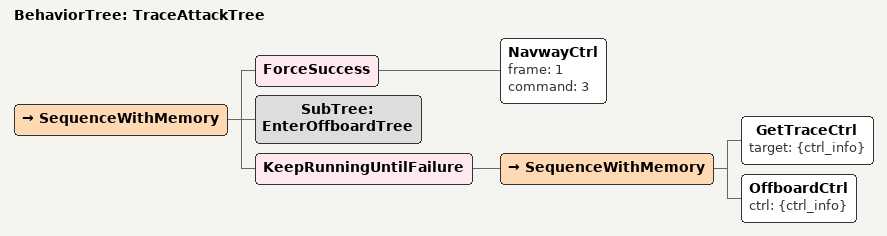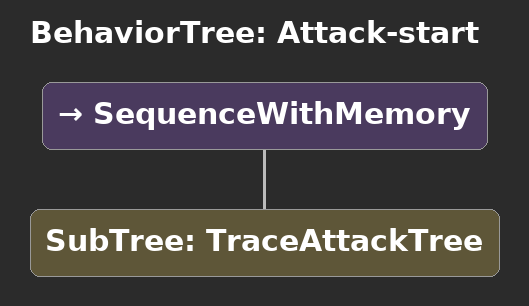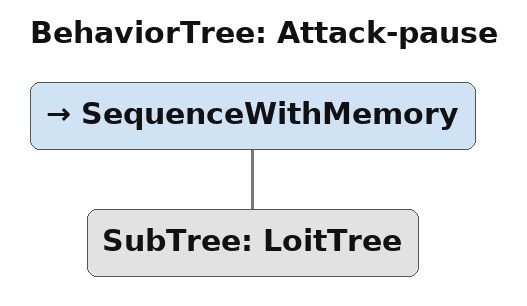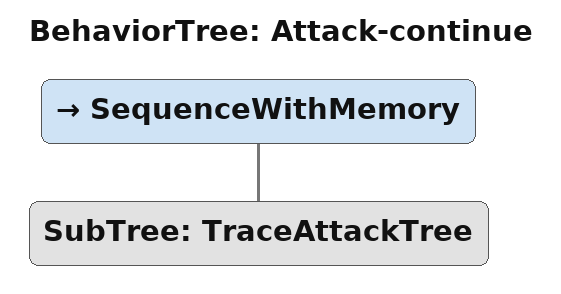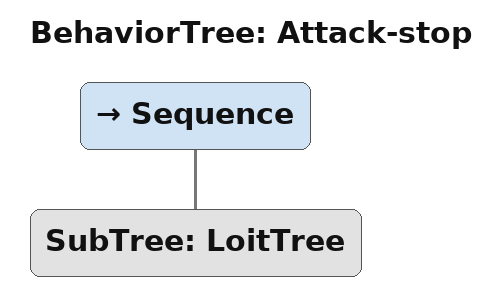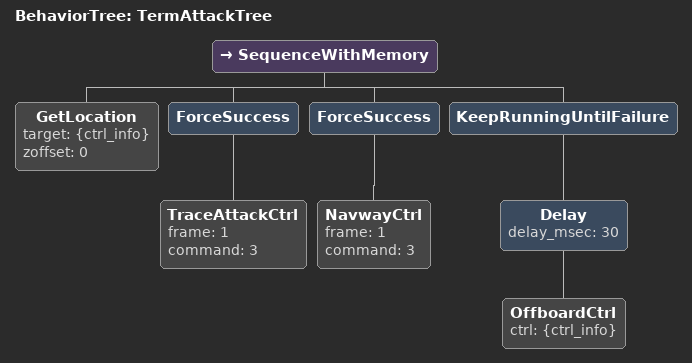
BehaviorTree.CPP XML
<root BTCPP_format="4">

    <BehaviorTree ID="TraceAttackTree">
        <SequenceWithMemory>
            <ForceSuccess>
                <NavwayCtrl frame="1" command="3"/>
            </ForceSuccess>
            <SubTree ID="EnterOffboardTree" />
            <KeepRunningUntilFailure>
                <SequenceWithMemory>
                    <GetTraceCtrl  target="{ctrl_info}" />
                    <OffboardCtrl ctrl="{ctrl_info}"/>
                </SequenceWithMemory>
	        </KeepRunningUntilFailure>
         </SequenceWithMemory>
    </BehaviorTree>

    <BehaviorTree ID="Attack-start">
        <SequenceWithMemory>
            <SubTree ID="TraceAttackTree"  />
        </SequenceWithMemory>
    </BehaviorTree>

     <BehaviorTree ID="Attack-pause">
        <SequenceWithMemory>
            <SubTree ID="LoitTree" />
        </SequenceWithMemory>
    </BehaviorTree>

    <BehaviorTree ID="Attack-continue">
        <SequenceWithMemory>
            <SubTree ID="TraceAttackTree"  />
        </SequenceWithMemory>
    </BehaviorTree>

    <BehaviorTree ID="Attack-stop">
        <Sequence>
            <SubTree ID="LoitTree" />
        </Sequence>
    </BehaviorTree>

    <BehaviorTree ID="TermAttackTree">
        <SequenceWithMemory>
            <GetLocation target="{ctrl_info}" zoffset="0"/>
            <ForceSuccess>
               <TraceAttackCtrl frame="1" command="3"  />
            </ForceSuccess>
            <ForceSuccess>
                <NavwayCtrl frame="1" command="3"/>
            </ForceSuccess>
            <KeepRunningUntilFailure>
                <Delay delay_msec="30">
                    <OffboardCtrl ctrl="{ctrl_info}"/>
                </Delay>
            </KeepRunningUntilFailure>
         </SequenceWithMemory>
    </BehaviorTree>

</root>
